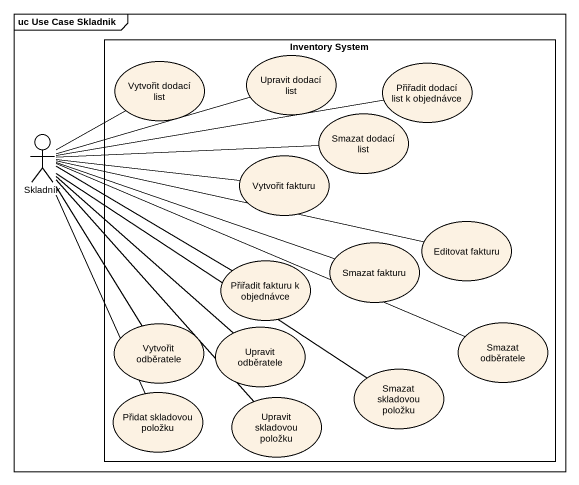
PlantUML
@startuml
mainframe uc Use Case Skladnik
rectangle "Inventory System" as Inventory_System {
  usecase "Vytvořit dodací list" as Vytvořit_dodací_list
  usecase "Upravit dodací list" as Upravit_dodací_list
  usecase "Přiřadit dodací list k objednávce" as Přiřadit_dodací_list_k
  usecase "Smazat dodací list" as Smazat_dodací_list
  usecase "Vytvořit fakturu" as Vytvořit_fakturu
  usecase "Editovat fakturu" as Editovat_fakturu
  usecase "Přiřadit fakturu k objednávce" as Přiřadit_fakturu_k
  usecase "Smazat fakturu" as Smazat_fakturu
  usecase "Vytvořit odběratele" as Vytvořit_odběratele
  usecase "Upravit odběratele" as Upravit_odběratele
  usecase "Smazat odběratele" as Smazat_odběratele
  usecase "Smazat skladovou položku" as Smazat_skladovou_položku
  usecase "Přidat skladovou položku" as Přidat_skladovou_položku
  usecase "Upravit skladovou položku" as Upravit_skladovou_položku
}
actor Skladník
Skladník -up- Vytvořit_dodací_list
Skladník -right- Upravit_dodací_list
Skladník -right- Přiřadit_dodací_list_k
Skladník -right- Smazat_dodací_list
Skladník -right- Vytvořit_fakturu
Skladník -right- Editovat_fakturu
Skladník -right- Přiřadit_fakturu_k
Skladník -right- Smazat_fakturu
Skladník -- Vytvořit_odběratele
Skladník -- Upravit_odběratele
Skladník -right- Smazat_odběratele
Skladník -- Smazat_skladovou_položku
Skladník -- Přidat_skladovou_položku
Skladník -- Upravit_skladovou_položku
@enduml
